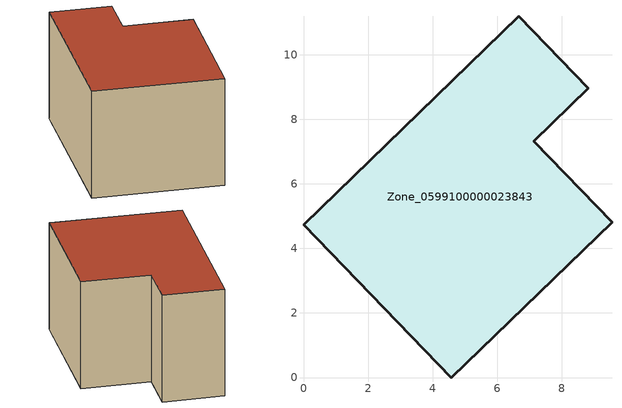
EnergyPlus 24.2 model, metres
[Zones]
Zone_0599100000023843
 floor ground (C_G): 0,4.74 6.67,11.19 8.83,8.96 7.14,7.33 9.56,4.81 4.58,0 z0
 wall outside (C_F): 4.58,0 9.56,4.81 7.14,7.33 8.83,8.96 6.67,11.19 0,4.74 4.58,0 z0:5.68
 roof outside (C_R): 6.67,11.19 0,4.74 4.58,0 9.56,4.81 7.14,7.33 8.83,8.96 z5.68
[BUILDING]
Pand.0599100000023843: North Axis=0; Terrain=City; Loads Convergence Tolerance Value=0.04; Temperature Convergence Tolerance Value=0.4; Solar Distribution=FullExterior; Maximum Number of Warmup Days=25; Minimum Number of Warmup Days=1
[Site:Location]
Rotterdam.The.Hague.AP_ZH_NLD Design_Conditions: Latitude=51.96; Longitude=4.45; Time Zone=1; Elevation=-4.5
[SITE:GROUNDTEMPERATURE:BUILDINGSURFACE]
18, 18, 18, 18, 18, 18, 18, 18, 18, 18, 18, 18
[MATERIAL] Thermal Absorptance=0.9; Solar Absorptance=0.7; Visible Absorptance=0.7
Name | Roughness | Thickness | Conductivity | Density | Specific Heat
G.TI.1975-1991 | MediumSmooth | 0.15 | 0.288461 | 540 | 1210
F.TI.1975-1991 | Rough | 0.3 | 0.230769 | 1920 | 840
R.TI.1975-1991 | MediumRough | 0.2 | 0.153846 | 1500 | 1000
[CONSTRUCTION]
C_G: G.TI.1975-1991
C_F: F.TI.1975-1991
C_R: R.TI.1975-1991
[ZONE]
Zone_0599100000023843: Type=1; Multiplier=1; Ceiling Height=Autocalculate; Volume=Autocalculate; Floor Area=autocalculate; Part of Total Floor Area=Yes
[ZONEINFILTRATION:DESIGNFLOWRATE]
Infil_Zone_0599100000023843: Zone or ZoneList or Space or SpaceList=Zone_0599100000023843; Schedule=AlwaysOn; Design Flow Rate Calculation Method=Flow/Area; Flow Rate per Floor Area=0.003; Constant Term Coefficient=1; Temperature Term Coefficient=0; Velocity Term Coefficient=0; Velocity Squared Term Coefficient=0
[HVACTEMPLATE:ZONE:IDEALLOADSAIRSYSTEM]
Zone_0599100000023843: Maximum Heating Supply Air Temperature=50; Minimum Cooling Supply Air Temperature=13; Maximum Heating Supply Air Humidity Ratio=0.0156; Minimum Cooling Supply Air Humidity Ratio=0.0077; Heating Limit=NoLimit; Cooling Limit=NoLimit; Dehumidification Control Type=ConstantSensibleHeatRatio; Cooling Sensible Heat Ratio=0.7; Dehumidification Setpoint=60; Humidification Control Type=None; Humidification Setpoint=30; Outdoor Air Method=None; Outdoor Air Flow Rate per Person=0.00944; Outdoor Air Flow Rate per Zone Floor Area=0; Outdoor Air Flow Rate per Zone=0; Demand Controlled Ventilation Type=None; Outdoor Air Economizer Type=NoEconomizer; Heat Recovery Type=None; Sensible Heat Recovery Effectiveness=0.7; Latent Heat Recovery Effectiveness=0.65
[ZONECONTROL:THERMOSTAT]
ThermostatControl_Zone_0599100000023843: Zone or ZoneList=Zone_0599100000023843; Control Type Schedule=DualSetpointControlType; Control 1=Thermostat_Zone_0599100000023843; Temperature Difference Between Cutout And Setpoint=0
[THERMOSTATSETPOINT:DUALSETPOINT]
Thermostat_Zone_0599100000023843: Heating Setpoint Temperature Schedule=HeatingSetpoint_Zone_0599100000023843; Cooling Setpoint Temperature Schedule=CoolingSetpoint_Zone_0599100000023843
[SCHEDULE:COMPACT]
HeatingSetpoint_Zone_0599100000023843: Through: 12/31, For: AllDays, Until: 24:00, 21
CoolingSetpoint_Zone_0599100000023843: Through: 12/31, For: AllDays, Until: 24:00, 24
DualSetpointControlType: Through: 12/31, For: AllDays, Until: 24:00, 4
AlwaysOn: Through: 12/31, For: AllDays, Until: 24:00, 1
